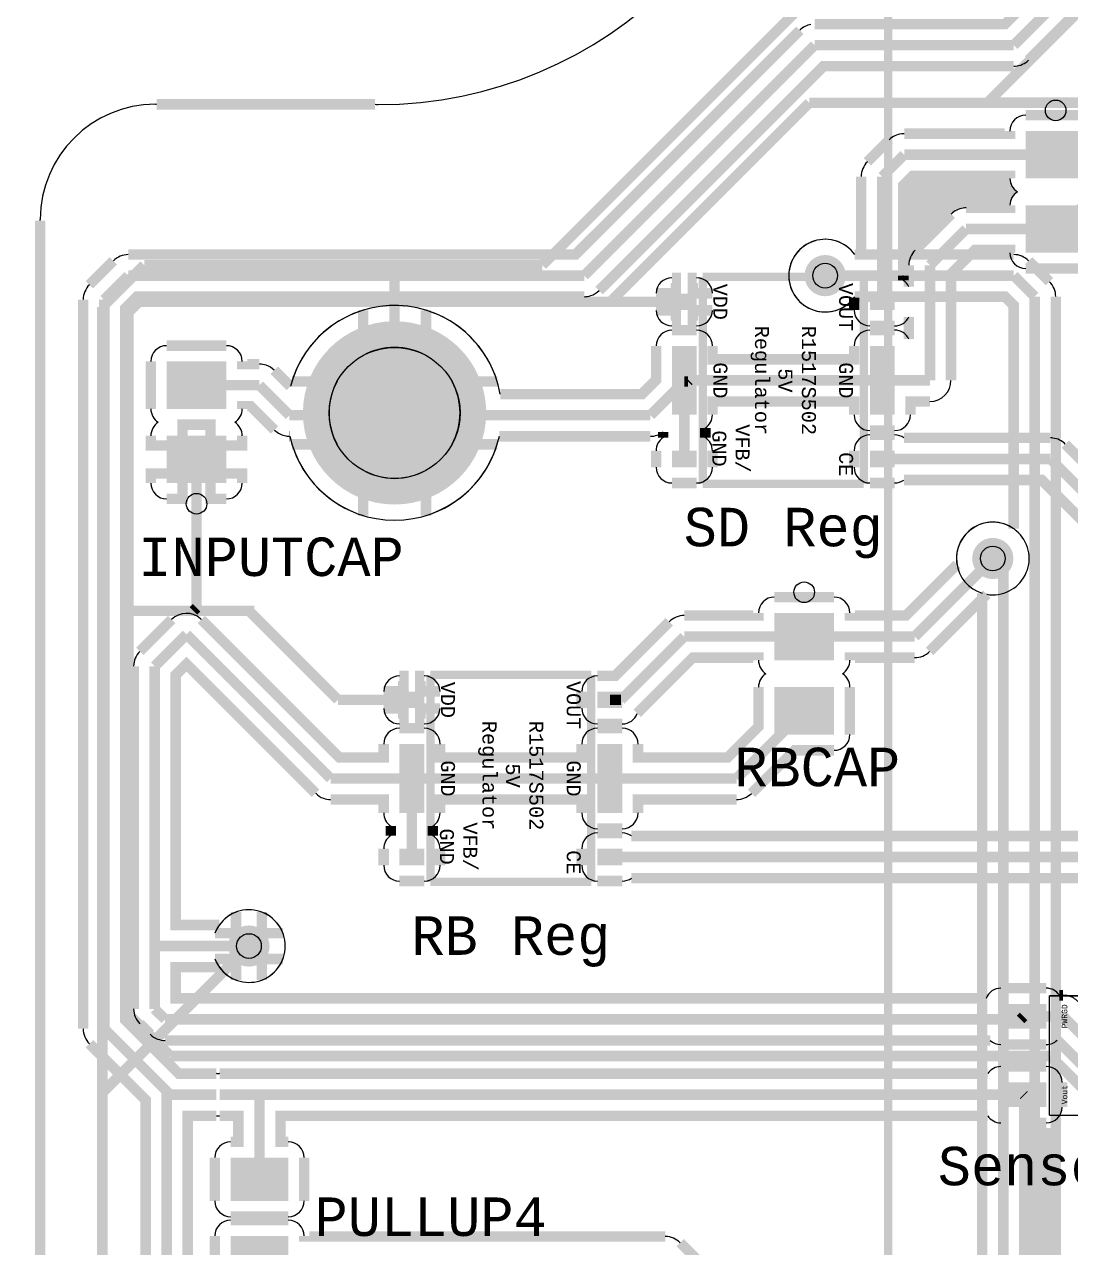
# Model space of a CAD drawing. Extents: x -3564 to 3564, y -2067 to 2176.
# Drawn here: x -3564 to -2566, y 292 to 1460 of the extents above; entities that cross this region are included whole.
import ezdxf
from ezdxf.enums import TextEntityAlignment as Align

# ---------------------------------------------------------------- set-up
doc = ezdxf.new("R2010")
doc.units = 0
for name, color, linetype in [('BOARD_OUTLINE', 2, 'CONTINUOUS'), ('COPPER_BOTTOM', 1, 'CONTINUOUS'), ('COPPER_TOP', 3, 'CONTINUOUS'), ('DRILL', 255, 'CONTINUOUS'), ('SILKSCREEN_BOTTOM', 6, 'CONTINUOUS'), ('SILKSCREEN_TOP', 4, 'CONTINUOUS')]:
    doc.layers.add(name, color=color, linetype=linetype)
doc.styles.add('MONOTxtStyle', font='monotxt')

msp = doc.modelspace()

# ---------------------------------------------------------------- hatches: boundary and pattern name
at = {"layer": 'COPPER_BOTTOM'}
h = msp.add_hatch(color=256, dxfattribs=at)
edge = h.paths.add_edge_path()
edge.add_arc((-2799.999961, 1220), 19.685039, 0, 360)
edge = h.paths.add_edge_path()
edge.add_arc((-2799.999961, 1220), 11.811024, 0, 360)
h = msp.add_hatch(color=256, dxfattribs=at)
edge = h.paths.add_edge_path()
edge.add_arc((-3211, 1089), 87.5, 0, 360)
edge = h.paths.add_edge_path()
edge.add_arc((-3211, 1089), 62.5, 0, 360)
h = msp.add_hatch(color=256, dxfattribs=at)
edge = h.paths.add_edge_path()
edge.add_arc((-2640, 950), 19.685039, 0, 360)
edge = h.paths.add_edge_path()
edge.add_arc((-2640, 950), 11.811024, 0, 360)
h = msp.add_hatch(color=256, dxfattribs=at)
edge = h.paths.add_edge_path()
edge.add_arc((-3350, 580), 19.685039, 0, 360)
edge = h.paths.add_edge_path()
edge.add_arc((-3350, 580), 11.811024, 0, 360)
at = {"layer": 'COPPER_TOP'}
h = msp.add_hatch(color=3, dxfattribs=at)
edge = h.paths.add_edge_path()
edge.add_line((-2665.41643, 1284.663661), (-2623.615866, 1284.663661))
edge.add_line((-2623.615866, 1284.663661), (-2623.615866, 1287.204724))
edge.add_arc((-2608.543307, 1287.204724), 15.072559, 121.906476, 180, ccw=False)
edge.add_arc((-2608.543307, 1312.795276), 15.072559, 180, 238.093524, ccw=False)
edge.add_line((-2623.615866, 1312.795276), (-2623.615866, 1315.336339))
edge.add_line((-2623.615866, 1315.336339), (-2716.242511, 1315.336339))
edge.add_line((-2716.242511, 1315.336339), (-2725.415079, 1306.163771))
edge.add_line((-2725.415079, 1306.163771), (-2725.415079, 1220.056257))
edge.add_arc((-2745.511732, 1220), 20.096732, 359.839612, 0.160388, ccw=False)
edge.add_line((-2725.415079, 1219.943743), (-2725.415079, 1215.464848))
edge.add_arc((-2733.700787, 1202.874016), 15.072559, 25.501897, 56.652096, ccw=False)
edge.add_line((-2720.096732, 1209.36337), (-2720.096732, 1230))
edge.add_arc((-2700, 1230), 20.096732, 134.904632, 180, ccw=False)
edge.add_line((-2714.186863, 1244.234169), (-2679.66724, 1278.753792))
edge.add_arc((-2665.433071, 1264.566929), 20.096732, 98.431736, 135.095368, ccw=False)
edge.add_arc((-2665.433025, 1264.566936), 20.096732, 89.952688, 98.431869, ccw=False)
h = msp.add_hatch(color=256, dxfattribs=at)
edge = h.paths.add_edge_path()
edge.add_arc((-2799.999961, 1220), 19.685039, 0, 360)
edge = h.paths.add_edge_path()
edge.add_arc((-2799.999961, 1220), 11.811024, 0, 360)
h = msp.add_hatch(color=256, dxfattribs=at)
edge = h.paths.add_edge_path()
edge.add_arc((-3211, 1089), 87.5, 0, 360)
edge = h.paths.add_edge_path()
edge.add_arc((-3211, 1089), 62.5, 0, 360)
h = msp.add_hatch(color=256, dxfattribs=at)
edge = h.paths.add_edge_path()
edge.add_arc((-2640, 950), 19.685039, 0, 360)
edge = h.paths.add_edge_path()
edge.add_arc((-2640, 950), 11.811024, 0, 360)
h = msp.add_hatch(color=256, dxfattribs=at)
edge = h.paths.add_edge_path()
edge.add_arc((-3350, 580), 19.685039, 0, 360)
edge = h.paths.add_edge_path()
edge.add_arc((-3350, 580), 11.811024, 0, 360)
at = {"layer": 'DRILL'}
h = msp.add_hatch(color=255, dxfattribs=at)
edge = h.paths.add_edge_path()
edge.add_arc((-2799.999961, 1220), 11.811024, 0, 360)
h = msp.add_hatch(color=255, dxfattribs=at)
edge = h.paths.add_edge_path()
edge.add_arc((-3211, 1089), 62.5, 0, 360)
h = msp.add_hatch(color=255, dxfattribs=at)
edge = h.paths.add_edge_path()
edge.add_arc((-2640, 950), 11.811024, 0, 360)
h = msp.add_hatch(color=255, dxfattribs=at)
edge = h.paths.add_edge_path()
edge.add_arc((-3350, 580), 11.811024, 0, 360)

# ---------------------------------------------------------------- linework, layer by layer
at = {"layer": 'BOARD_OUTLINE', "color": 2, "const_width": 0.000039}
for points in [[(-3036.24063, 1449.677362), (-3008.227559, 1467.523622)], [(-3065.70248, 1434.340472), (-3036.24063, 1449.677362)], [(-3096.388898, 1421.629764), (-3065.70248, 1434.340472)], [(-3128.066378, 1411.64189), (-3096.388898, 1421.629764)], [(-3193.424449, 1400.11748), (-3160.493819, 1404.452874)], [(-3160.493819, 1404.452874), (-3128.066378, 1411.64189)], [(-3482.018543, 1391.130276), (-3492.093307, 1386.957165)], [(-3471.618425, 1394.409409), (-3482.018543, 1391.130276)], [(-3460.972047, 1396.769646), (-3471.618425, 1394.409409)], [(-3450.160512, 1398.193031), (-3460.972047, 1396.769646)], [(-3439.266063, 1398.668701), (-3450.160512, 1398.193031)], [(-3226.607677, 1398.66874), (-3439.266024, 1398.66874)], [(-3226.607598, 1398.668701), (-3193.424449, 1400.11748)], [(-3501.766063, 1381.92185), (-3510.96311, 1376.062677)], [(-3492.093307, 1386.957165), (-3501.766063, 1381.92185)], [(-3519.614488, 1369.424252), (-3527.654409, 1362.057047)], [(-3510.96311, 1376.062677), (-3519.614488, 1369.424252)], [(-3527.654409, 1362.057047), (-3535.021614, 1354.017126)], [(-3541.660039, 1345.365748), (-3547.519213, 1336.168701)], [(-3535.021614, 1354.017126), (-3541.660039, 1345.365748)], [(-3547.519213, 1336.168701), (-3552.554528, 1326.495945)], [(-3552.554528, 1326.495945), (-3556.727638, 1316.421181)], [(-3556.727638, 1316.421181), (-3560.006772, 1306.021063)], [(-3560.006772, 1306.021063), (-3562.367008, 1295.374685)], [(-3563.790394, 1284.56315), (-3564.266063, 1273.668701)], [(-3562.367008, 1295.374685), (-3563.790394, 1284.56315)], [(-3564.266063, 1273.668701), (-3564.266063, 1273.668701)], [(-3564.266063, 1273.668701), (-3564.266063, 0)]]:
    msp.add_lwpolyline(points, dxfattribs=at)
at = {"layer": 'COPPER_BOTTOM', "color": 1, "const_width": 10}
for points in [[(-2720, 1580), (-3070, 1230)], [(-3229.577873, 1383.596181), (-3438.08175, 1383.596181)], [(-3549.193504, 1272.484889), (-3549.193504, 15.072559), (-2845.873622, 15.072559)], [(-2771.730307, 1240.096732), (-2620.029011, 1240.096732)], [(-2605.789407, 1234.210557), (-2585.789392, 1214.210542)], [(-3450, 1230), (-3490, 1190)], [(-3070, 1230), (-3450, 1230)], [(-3211, 1089), (-3211, 1229)], [(-2799.999961, 1220), (-2619.999961, 1220)], [(-2619.999961, 1220), (-2599.999961, 1200)], [(-2620.096693, 978.406167), (-2620.096693, 1191.6757), (-2628.32426, 1199.903268), (-2771.730307, 1199.903268)], [(-2599.999961, 1200), (-2599.999961, -1139.999961)], [(-2579.903228, 1199.963834), (-2579.903228, -1131.675582), (-2574.564729, -1137.014082), (-2571.675582, -1139.903228), (-2128.507628, -1139.903228)], [(-3490, 440), (-3490, 1190)], [(-3241, 1187.011479), (-3241, 1143.82928)], [(-3181, 1143.82928), (-3181, 1187.011479)], [(-3265.82928, 1119), (-3309.011479, 1119)], [(-3112.988521, 1119), (-3156.17072, 1119)], [(-3309.011479, 1059), (-3265.82928, 1059)], [(-3156.17072, 1059), (-3112.988521, 1059)], [(-3241, 1034.17072), (-3241, 990.988521)], [(-3181, 990.988521), (-3181, 1034.17072)], [(-2640, 950), (-2630, 940)], [(-2630, 940), (-2630, -820)], [(-3409.970871, -889.903268), (-2728.3243, -889.903268), (-2650.096732, -811.6757), (-2650.096732, 916.817053)], [(-3362.299606, 612.431029), (-3362.299606, 592.299606), (-3382.431029, 592.299606)], [(-3317.568971, 592.299606), (-3337.700394, 592.299606), (-3337.700394, 612.431029)], [(-3350, 580), (-3490, 440)], [(-3382.431029, 567.700394), (-3362.299606, 567.700394), (-3362.299606, 547.568971)], [(-3337.700394, 547.568971), (-3337.700394, 567.700394), (-3317.568971, 567.700394)], [(-3490, 112.928898), (-3490, 440)]]:
    msp.add_lwpolyline(points, dxfattribs=at)
at = {"layer": 'COPPER_BOTTOM', "color": 1}
msp.add_circle((-3350, 580), 11.811024, dxfattribs=at)
for centre, radius, start, end in [((-3226.607598, 1779.402638), 396.096339, 270, 0), ((-3439.266063, 1273.668701), 109.881024, 90, 180), ((-3439.266063, 1398.668701), 15.118976, 270, 274.492746), ((-3226.607598, 1398.668701), 15.362402, 258.851822, 270), ((-3564.266063, 1273.668701), 15.118976, 355.509159, 0), ((-2799.999961, 1220), 34.685039, 35.4088, 324.5912), ((-2619.999942, 1220.000021), 20.096732, 45, 90.082874), ((-2599.999928, 1200.000007), 20.096732, 359.896872, 45), ((-3211, 1089), 102.5, 107.018647, 162.981353), ((-3211, 1089), 102.5, 17.018647, 72.981353), ((-3211, 1089), 62.5, 61.314598, 118.685402), ((-3211, 1089), 62.5, 151.314598, 208.685402), ((-3211, 1089), 62.5, 331.314598, 28.685402), ((-3211, 1089), 102.5, 197.018647, 252.981353), ((-3211, 1089), 102.5, 287.018647, 342.981353), ((-3211, 1089), 62.5, 241.314598, 298.685402), ((-2640, 950), 34.685039, 54.982281, 253.07632), ((-3350, 580), 34.685039, 110.769446, 159.230554), ((-3350, 580), 34.685039, 20.769446, 69.230554), ((-3350, 580), 34.685039, 200.769446, 249.230554), ((-3350, 580), 34.685039, 290.769446, 339.230554)]:
    msp.add_arc(centre, radius, start, end, dxfattribs=at)
at = {"layer": 'COPPER_TOP', "color": 3, "const_width": 10}
for points in [[(-2809.981426, 1460.096732), (-2628.3243, 1460.096732), (-2390.778524, 1697.642508), (-2390.7785, 1697.642531), (-2339.234169, 1749.186863)], [(-2325, 1735), (-2620, 1440)], [(-1551.233107, 1714.903268), (-2316.675622, 1714.903268), (-2605.789422, 1425.789467)], [(-2645.188976, 1385), (-2349.153543, 1681.035433)], [(-3465.169685, 1240.096732), (-3038.3243, 1240.096732), (-2824.234169, 1454.186863)], [(-2810, 1440), (-3030, 1220)], [(-2620, 1440), (-2810, 1440)], [(-2620, 1419.903268), (-2801.675622, 1419.903268), (-3015.789406, 1205.789484)], [(-2815, 1385), (-3005, 1195)], [(-2815, 1385), (-2645.188976, 1385)], [(-2534.905512, 1385.094488), (-2645.094488, 1385.094488)], [(-3229.577873, 1383.596181), (-3438.08175, 1383.596181)], [(-2608.543307, 1373.143425), (-2551.456693, 1373.143425)], [(-2460, 1380), (-2575.433071, 1264.566929)], [(-2759.688857, 1328.732136), (-2738.801059, 1349.619934)], [(-2724.552172, 1355.529803), (-2623.615866, 1355.529803), (-2623.615866, 1358.070866)], [(-2724.56689, 1335.433071), (-2745.511772, 1314.488189)], [(-2580, 1335.433071), (-2724.56689, 1335.433071)], [(-2771.730307, 1240.096732), (-2765.608543, 1240.096732), (-2765.608543, 1314.488189)], [(-2745.511811, 1195), (-2745.511811, 1314.488189)], [(-2623.615866, 1312.795276), (-2623.615866, 1315.336339), (-2716.242511, 1315.336339), (-2725.415079, 1306.163771), (-2725.415079, 1220.056257)], [(-2665.41643, 1284.663661), (-2623.615866, 1284.663661), (-2623.615866, 1287.204724)], [(-3549.193504, 1272.484889), (-3549.193504, 15.072559), (-2845.873622, 15.072559)], [(-2714.186863, 1244.234169), (-2679.66724, 1278.753792)], [(-2665.433071, 1264.566929), (-2700, 1230)], [(-2665.433071, 1264.566929), (-2575.433071, 1264.566929)], [(-2623.615866, 1241.929134), (-2623.615866, 1244.470197), (-2657.108692, 1244.470197), (-2679.903268, 1221.675622), (-2679.903268, 1120)], [(-3502.285288, 1211.305429), (-3479.403854, 1234.186863)], [(-2720.096732, 1209.36337), (-2720.096732, 1230)], [(-2700, 1230), (-2700, 1120)], [(-2551.456693, 1226.856575), (-2608.543307, 1226.856575)], [(-3488.098425, 1197.07126), (-3465.169685, 1220)], [(-3465.169685, 1220), (-3030, 1220)], [(-2946.299213, 1217.946575), (-2942.625197, 1217.946575), (-2942.625197, 1203.137008), (-2961.369477, 1203.137008)], [(-2907.606901, 1203.137008), (-2926.351181, 1203.137008), (-2926.351181, 1217.946575), (-2922.677165, 1217.946575)], [(-2745.511732, 1220), (-2799.999961, 1220)], [(-2725.415079, 1219.943743), (-2725.415079, 1215.464848)], [(-3030, 1199.903268), (-3456.845307, 1199.903268), (-3468.001693, 1188.746881), (-3468.001693, 509.351544), (-3416.845307, 458.195157), (-3381.027323, 458.195157)], [(-2772.395394, 1187.125984), (-2772.395394, 1198.999051)], [(-3508.195157, 501.027165), (-3508.195157, 1197.07126)], [(-3488.098425, 501.027165), (-3488.098425, 1197.07126)], [(-3455, 1195), (-3465, 1185)], [(-3455, 1195), (-2934.488189, 1195)], [(-2961.369477, 1186.862992), (-2942.625197, 1186.862992), (-2942.625197, 1172.053425), (-2946.299213, 1172.053425)], [(-2922.677165, 1172.053425), (-2926.351181, 1172.053425), (-2926.351181, 1186.862992), (-2907.606901, 1186.862992)], [(-3465, 1185), (-3465, 515)], [(-2720.096732, 1159.36337), (-2720.096732, 1180.63663)], [(-2946.299213, 1167.946575), (-2922.677165, 1167.946575)], [(-2733.700787, 1172.053425), (-2757.322835, 1172.053425)], [(-2757.322835, 1167.946575), (-2733.700787, 1167.946575)], [(-3428.543307, 1153.143425), (-3371.456693, 1153.143425)], [(-3110.0646, 1106.840827), (-2975.068394, 1106.840827), (-2961.371772, 1120.537449), (-2961.371772, 1152.874016)], [(-2907.604606, 1152.874016), (-2907.604606, 1140.096732), (-2772.395394, 1140.096732), (-2772.395394, 1152.874016)], [(-3443.615866, 1092.795276), (-3443.615866, 1138.070866)], [(-3356.384134, 1138.070866), (-3356.384134, 1135.529803), (-3340, 1135.529803)], [(-3325.789405, 1129.643587), (-3310.352315, 1114.206497)], [(-2966.744094, 1086.744094), (-2934.488189, 1119)], [(-2934.488189, 1120), (-2934.488189, 1045)], [(-2934.488189, 1120), (-2700, 1120)], [(-2934.488189, 1119), (-2931, 1119)], [(-2931, 1119), (-2930, 1120)], [(-3340, 1115.433071), (-3400, 1115.433071)], [(-3311.311024, 1086.744094), (-3340, 1115.433071)], [(-3325.545193, 1072.557232), (-3348.3243, 1095.336339), (-3356.384134, 1095.336339), (-3356.384134, 1092.795276)], [(-2772.395394, 1087.125984), (-2772.395394, 1099.903268), (-2907.604606, 1099.903268), (-2907.604606, 1087.125984)], [(-2700, 1099.903268), (-2718.628228, 1099.903268), (-2718.628228, 1087.125984)], [(-3311.311024, 1086.744094), (-2966.744094, 1086.744094)], [(-3356.384134, 1067.204724), (-3356.384134, 1057.93937), (-3386.627559, 1057.93937), (-3386.627559, 1077.722717), (-3413.372441, 1077.722717), (-3413.372441, 1057.93937), (-3443.615866, 1057.93937), (-3443.615866, 1067.204724)], [(-2954.584921, 1065.464848), (-2954.584921, 1070.743026)], [(-2914.391457, 1074.535152), (-2914.391457, 1065.464848)], [(-2733.700787, 1072.053425), (-2757.322835, 1072.053425)], [(-3311.033042, 1066.647362), (-3311.293008, 1066.647362)], [(-2966.765594, 1066.647362), (-3110.966958, 1066.647362)], [(-2757.322835, 1067.946575), (-2733.700787, 1067.946575)], [(-2724.88108, 1065.096732), (-2585, 1065.096732)], [(-2570.78942, 1059.21053), (-2160.679497, 649.100607)], [(-2961.371772, 1037.125984), (-2961.371772, 1052.874016)], [(-2907.604606, 1052.874016), (-2907.604606, 1037.125984)], [(-2772.395394, 1037.125984), (-2772.395394, 1052.874016)], [(-3400, 1044.566929), (-3400, 902.928898)], [(-2585, 1045), (-2745.511811, 1045)], [(-2120, 580), (-2585, 1045)], [(-3443.615866, 1021.929134), (-3443.615866, 1031.194488), (-3413.372441, 1031.194488), (-3413.372441, 1006.856575), (-3428.543307, 1006.856575)], [(-3371.456693, 1006.856575), (-3386.627559, 1006.856575), (-3386.627559, 1031.194488), (-3356.384134, 1031.194488), (-3356.384134, 1021.929134)], [(-2143.112127, 574.691095), (-2321.18165, 752.760618), (-2593.3243, 1024.903268), (-2724.88108, 1024.903268)], [(-2922.677165, 1022.053425), (-2946.299213, 1022.053425)], [(-2733.700787, 1022.053425), (-2757.322835, 1022.053425)], [(-2776.384134, 898.070866), (-2776.384134, 895.529803), (-2722.891229, 895.529803), (-2674.200194, 944.220838)], [(-2714.566929, 875.433071), (-2640, 950)], [(-2848.543307, 913.143425), (-2791.456693, 913.143425)], [(-2645.779094, 915.799795), (-2700.356375, 861.222514)], [(-3345, 900), (-3465, 900)], [(-3402.928898, 900), (-3400, 902.928898)], [(-3350, 900), (-3265, 815)], [(-2934.566929, 895.529803), (-2863.615866, 895.529803), (-2863.615866, 898.070866)], [(-3454.177046, 861.315049), (-3423.781777, 891.710318)], [(-3395.360679, 891.710294), (-3263.747118, 760.096732), (-3221.371772, 760.096732), (-3221.371772, 772.874016)], [(-3017.322835, 837.946575), (-3000.474457, 837.946575), (-2948.801098, 889.619934)], [(-3440, 847.071102), (-3409.571299, 877.499803)], [(-3272.071496, 740), (-3409.571299, 877.499803)], [(-2995, 815), (-2934.566929, 875.433071)], [(-2934.566929, 875.433071), (-2714.566929, 875.433071)], [(-3286.305665, 725.813137), (-3313.253146, 752.760618), (-3313.25317, 752.760642), (-3409.57124, 849.078712), (-3419.903268, 838.746685), (-3419.903268, 600.096732), (-3378.269653, 600.096732)], [(-2863.615866, 852.795276), (-2863.615866, 855.336339), (-2926.242551, 855.336339), (-2979.49746, 802.081429)], [(-2714.596004, 855.336339), (-2776.384134, 855.336339), (-2776.384134, 852.795276)], [(-3460.096732, 520), (-3460.096732, 847.071102)], [(-3440, 520), (-3440, 847.071102)], [(-3206.299213, 837.946575), (-3202.625197, 837.946575), (-3202.625197, 823.137008), (-3221.369477, 823.137008)], [(-3167.606901, 823.137008), (-3186.351181, 823.137008), (-3186.351181, 837.946575), (-3182.677165, 837.946575)], [(-2978.628228, 772.874016), (-2978.628228, 760.096732), (-2892.891229, 760.096732), (-2863.615866, 789.372095), (-2863.615866, 827.204724)], [(-2776.384134, 827.204724), (-2776.384134, 781.929134)], [(-3265, 815), (-3194.488189, 815)], [(-3032.395394, 807.125984), (-3032.395394, 822.874016)], [(-3005.511811, 815), (-2995, 815)], [(-3221.369477, 806.862992), (-3202.625197, 806.862992), (-3202.625197, 792.053425), (-3206.299213, 792.053425)], [(-3182.677165, 792.053425), (-3186.351181, 792.053425), (-3186.351181, 806.862992), (-3167.606901, 806.862992)], [(-2884.566929, 740), (-2820, 804.566929)], [(-2993.700787, 792.053425), (-3017.322835, 792.053425)], [(-3206.299213, 787.946575), (-3182.677165, 787.946575)], [(-3017.322835, 787.946575), (-2993.700787, 787.946575)], [(-3167.604606, 772.874016), (-3167.604606, 760.096732), (-3032.395394, 760.096732), (-3032.395394, 772.874016)], [(-2791.456693, 766.856575), (-2829.289244, 766.856575), (-2843.385177, 752.760642), (-2843.3852, 752.760618), (-2870.356379, 725.78944)], [(-3272.071496, 740), (-2884.566929, 740)], [(-3194.488189, 740), (-3194.488189, 665)], [(-3221.371772, 707.125984), (-3221.371772, 719.903268), (-3272.041341, 719.903268)], [(-3032.395394, 707.125984), (-3032.395394, 719.903268), (-3167.604606, 719.903268), (-3167.604606, 707.125984)], [(-2884.598273, 719.903268), (-2978.628228, 719.903268), (-2978.628228, 707.125984)], [(-3214.584921, 685.464848), (-3214.584921, 694.535152)], [(-3174.391457, 694.535152), (-3174.391457, 685.464848)], [(-2993.700787, 692.053425), (-3017.322835, 692.053425)], [(-3017.322835, 687.946575), (-2993.700787, 687.946575)], [(-2984.88108, 685.096732), (-2305.01619, 685.096732)], [(-3221.371772, 657.125984), (-3221.371772, 672.874016)], [(-3167.604606, 672.874016), (-3167.604606, 657.125984)], [(-3032.395394, 657.125984), (-3032.395394, 672.874016)], [(-3005.511811, 665), (-2305, 665)], [(-3182.677165, 642.053425), (-3206.299213, 642.053425)], [(-2993.700787, 642.053425), (-3017.322835, 642.053425)], [(-2143.112127, 474.691095), (-2313.3243, 644.903268), (-2984.88108, 644.903268)], [(-3350, 580), (-3440, 580)], [(-3378.269653, 559.903268), (-3419.903268, 559.903268), (-3419.903268, 530.096732), (-2646.349762, 530.096732)], [(-2632.271654, 539.785157), (-2588.964567, 539.785157)], [(-2576.373734, 532.998307), (-2572.901575, 532.998307)], [(-3465, 515), (-3425, 475)], [(-3430, 510), (-3440, 520)], [(-3430, 510), (-2613.519685, 510)], [(-2613.519685, 510), (-2610.61811, 512.901575)], [(-2572.901575, 512.901575), (-2610.61811, 512.901575)], [(-2535.5, 475.5), (-2572.901575, 512.901575)], [(-3425.169685, 438.098425), (-3488.098425, 501.027165)], [(-3444.234169, 495.813137), (-3454.186863, 505.765831)], [(-3448.632362, 68.53563), (-3448.632362, 433.14007), (-3502.285288, 486.792996)], [(-2642.372481, 489.903268), (-3429.9686, 489.903268)], [(-2588.964567, 486.017992), (-2632.271654, 486.017992)], [(-2549.734169, 461.313137), (-2578.583676, 490.162644)], [(-3425, 475), (-2585, 475)], [(-2585, 475), (-2547.5, 437.5)], [(-2632.271654, 464.982008), (-2588.964567, 464.982008)], [(-3378.098425, 458.195157), (-2644.862486, 458.195157)], [(-3428.53563, 441.46437), (-3428.53563, 68.53563)], [(-2573.892008, 449.909449), (-2573.892008, 426.287402)], [(-3425.169685, 438.098425), (-3381.027323, 438.098425)], [(-3378.098425, 438.098425), (-2610.61811, 438.098425)], [(-3340, 438.098425), (-3340, 357.401575)], [(-2610.618071, 438.098425), (-2610, 437.480315)], [(-2610, 437.480315), (-2610, 210)], [(-3381.027323, 418.001693), (-3408.438898, 418.001693), (-3408.438898, 85.096732), (-2783.517764, 85.096732), (-2960.922725, 262.501693), (-3297.368386, 262.501693), (-3297.368386, 261.929134)], [(-3367.559055, 393.143425), (-3360.096732, 393.143425), (-3360.096732, 418.001693), (-3378.098425, 418.001693)], [(-2644.862486, 418.001693), (-3319.903268, 418.001693), (-3319.903268, 393.143425), (-3312.440945, 393.143425)], [(-2630.096732, 210), (-2630.096732, 411.214843), (-2632.271654, 411.214843)], [(-2588.964567, 411.214843), (-2589.903268, 411.214843), (-2589.903268, 218.324403), (-2551.675567, 180.096732), (-2476.662977, 180.096732)], [(-3382.631614, 336.732283), (-3382.631614, 378.070866)], [(-3297.368386, 378.070866), (-3297.368386, 336.732283)], [(-3312.440945, 321.659724), (-3367.559055, 321.659724)], [(-3367.559055, 318.340276), (-3312.440945, 318.340276)], [(-3382.631614, 261.929134), (-3382.631614, 303.267717)], [(-3297.368386, 303.267717), (-3297.368386, 302.695157), (-2952.628141, 302.695157)], [(-2938.387872, 296.808983), (-2634.503138, -7.075751), (-2601.675622, -39.903268), (-2380.030553, -39.903268)]]:
    msp.add_lwpolyline(points, dxfattribs=at)
at = {"layer": 'COPPER_TOP', "color": 3}
for centre, radius, start, end in [((-3226.607598, 1779.402638), 396.096339, 270, 0), ((-2810, 1440), 20.096732, 100.105833, 135.095368), ((-2619.999958, 1440.000003), 20.096732, 274.17732, 315), ((-2620, 1440), 20.096732, 270, 274.177442), ((-3439.266063, 1273.668701), 109.881024, 90, 180), ((-3439.266063, 1398.668701), 15.118976, 270, 274.492746), ((-3226.607598, 1398.668701), 15.362402, 258.851822, 270), ((-2608.543307, 1358.070866), 15.072559, 90, 180), ((-2724.56689, 1335.433071), 20.096732, 96.829141, 135.095368), ((-2724.566845, 1335.433076), 20.096732, 89.958168, 96.82927), ((-2745.511811, 1314.488189), 20.096732, 134.86513, 180), ((-2608.543307, 1312.795276), 15.072559, 180, 238.093524), ((-2608.543307, 1287.204724), 15.072559, 121.906476, 180), ((-2665.433071, 1264.566929), 20.096732, 98.431736, 135.095368), ((-2665.433025, 1264.566936), 20.096732, 89.952688, 98.431869), ((-3564.266063, 1273.668701), 15.118976, 355.509159, 0), ((-2799.999961, 1220), 34.685039, 35.4088, 322.736919), ((-3465.169685, 1220), 20.096732, 90, 135.095368), ((-2700, 1230), 20.096732, 134.904632, 180), ((-2608.543307, 1241.929134), 15.072559, 180, 270), ((-2946.299213, 1202.874016), 15.072559, 90, 179.000229), ((-2922.677165, 1202.874016), 15.072559, 0.999771, 90), ((-2745.511732, 1220), 20.096732, 359.839612, 0.160388), ((-2733.700787, 1202.874016), 15.072559, 25.501897, 56.652096), ((-3488.098425, 1197.07126), 20.096732, 134.904632, 180), ((-3029.999941, 1220.000019), 20.096732, 288.208865, 315), ((-3211, 1089), 102.5, 10.023777, 165.763966), ((-3030, 1220), 20.096732, 270, 288.209041), ((-2946.299213, 1187.125984), 15.072559, 180.999771, 270), ((-2922.677165, 1187.125984), 15.072559, 270, 359.000229), ((-2757.322835, 1187.125984), 15.072559, 180, 270), ((-2733.700787, 1187.125984), 15.072559, 270, 334.498103), ((-2946.299213, 1152.874016), 15.072559, 90, 180), ((-2922.677165, 1152.874016), 15.072559, 0, 90), ((-2757.322835, 1152.874016), 15.072559, 90, 180), ((-2733.700787, 1152.874016), 15.072559, 25.501897, 90), ((-3428.543307, 1138.070866), 15.072559, 90, 180), ((-3371.456693, 1138.070866), 15.072559, 0, 90), ((-3340, 1115.433071), 20.096732, 71.49474, 90), ((-3339.999941, 1115.433051), 20.096732, 45, 71.494918), ((-2700, 1120), 20.096732, 270, 0), ((-3428.543307, 1092.795276), 15.072559, 180, 238.093524), ((-3371.456693, 1092.795276), 15.072559, 301.906476, 0), ((-2922.677165, 1087.125984), 15.072559, 303.347904, 0), ((-2757.322835, 1087.125984), 15.072559, 180, 270), ((-2733.700787, 1087.125984), 15.072559, 270, 0), ((-3428.543307, 1067.204724), 15.072559, 121.906476, 180), ((-3371.456693, 1067.204724), 15.072559, 0, 58.093524), ((-3311.311024, 1086.744094), 20.096732, 224.904632, 260.382124), ((-3311.310976, 1086.744086), 20.096732, 260.381987, 270.051228), ((-3211, 1089), 102.5, 192.595965, 347.404035), ((-2966.744067, 1086.744083), 20.096732, 269.938625, 307.23107), ((-2946.299213, 1052.874016), 15.072559, 123.347904, 180), ((-2922.677165, 1052.874016), 15.072559, 0, 56.652096), ((-2757.322835, 1052.874016), 15.072559, 90, 180), ((-2733.700787, 1052.874016), 15.072559, 54.186415, 90), ((-2585, 1045), 20.096732, 83.164989, 90), ((-2584.999955, 1044.999995), 20.096732, 45, 83.165117), ((-2946.299213, 1037.125984), 15.072559, 180, 270), ((-2922.677165, 1037.125984), 15.072559, 270, 0), ((-2757.322835, 1037.125984), 15.072559, 180, 270), ((-3428.543307, 1021.929134), 15.072559, 180, 270), ((-3371.456693, 1021.929134), 15.072559, 270, 0), ((-2733.700787, 1037.125984), 15.072559, 270, 305.813585), ((-2640, 950), 34.685039, 260.408856, 189.591257), ((-2848.543307, 898.070866), 15.072559, 90, 180), ((-2791.456693, 898.070866), 15.072559, 0, 90), ((-3409.571242, 877.499782), 20.096732, 48.378817, 135), ((-3409.571215, 877.499758), 20.096732, 45, 48.378918), ((-2934.566929, 875.433071), 20.096732, 90, 135.095368), ((-3440, 847.071102), 20.096732, 134.86513, 180), ((-2848.543307, 852.795276), 15.072559, 180, 238.093524), ((-2791.456693, 852.795276), 15.072559, 301.906476, 0), ((-2714.566911, 875.43305), 20.096732, 269.917056, 315), ((-3206.299213, 822.874016), 15.072559, 90, 179.000229), ((-3182.677165, 822.874016), 15.072559, 0.999771, 90), ((-3017.322835, 822.874016), 15.072559, 90, 180), ((-2848.543307, 827.204724), 15.072559, 121.906476, 180), ((-2791.456693, 827.204724), 15.072559, 0, 58.093524), ((-3206.299213, 807.125984), 15.072559, 180.999771, 270), ((-3182.677165, 807.125984), 15.072559, 270, 359.000229), ((-3017.322835, 807.125984), 15.072559, 180, 270), ((-2993.700787, 807.125984), 15.072559, 270, 340.446632), ((-3206.299213, 772.874016), 15.072559, 90, 180), ((-3182.677165, 772.874016), 15.072559, 0, 90), ((-3017.322835, 772.874016), 15.072559, 90, 180), ((-2993.700787, 772.874016), 15.072559, 0, 90), ((-2791.456693, 781.929134), 15.072559, 270, 0), ((-3272.071496, 740), 20.096732, 224.904632, 249.999254), ((-2884.566914, 739.999976), 20.096732, 269.910596, 315), ((-3272.071434, 739.999977), 20.096732, 249.999066, 270.085796), ((-3206.299213, 707.125984), 15.072559, 180, 236.652096), ((-3182.677165, 707.125984), 15.072559, 303.347904, 0), ((-3017.322835, 707.125984), 15.072559, 180, 270), ((-2993.700787, 707.125984), 15.072559, 270, 0), ((-3206.299213, 672.874016), 15.072559, 123.347904, 180), ((-3182.677165, 672.874016), 15.072559, 0, 56.652096), ((-3017.322835, 672.874016), 15.072559, 90, 180), ((-2993.700787, 672.874016), 15.072559, 54.186415, 90), ((-3206.299213, 657.125984), 15.072559, 180, 270), ((-3182.677165, 657.125984), 15.072559, 270, 0), ((-3017.322835, 657.125984), 15.072559, 180, 270), ((-2993.700787, 657.125984), 15.072559, 270, 305.813585), ((-3350, 580), 34.685039, 215.4088, 144.5912), ((-2632.271654, 524.712598), 15.072559, 90, 159.070784), ((-2588.964567, 524.712598), 15.072559, 33.347904, 90), ((-2572.901575, 512.901575), 20.096732, 76.603299, 90), ((-2572.901523, 512.901562), 20.096732, 45, 76.60345), ((-3440, 520), 20.096732, 180, 225.095368), ((-3488.098425, 501.027165), 20.096732, 180, 225.095368), ((-3430, 510), 20.096732, 224.904632, 249.047134), ((-3429.999936, 509.999976), 20.096732, 249.046939, 270.08934), ((-2632.271654, 501.090551), 15.072559, 227.9216, 270), ((-2588.964567, 501.090551), 15.072559, 270, 313.529488), ((-3381.027323, 438.098425), 20.096732, 85.821153, 90), ((-3378.098425, 438.098425), 20.096732, 90, 94.178847), ((-2632.271654, 449.909449), 15.072559, 90, 146.652096), ((-2588.964567, 449.909449), 15.072559, 0, 90), ((-2588.964567, 426.287402), 15.072559, 270, 0), ((-3381.027323, 438.098425), 20.096732, 270, 274.178847), ((-3378.098425, 438.098425), 20.096732, 265.821153, 270), ((-2632.271654, 426.287402), 15.072559, 213.347904, 270), ((-3367.559055, 378.070866), 15.072559, 90, 180), ((-3312.440945, 378.070866), 15.072559, 0, 90), ((-3367.559055, 336.732283), 15.072559, 180, 270), ((-3312.440945, 336.732283), 15.072559, 270, 0), ((-3367.559055, 303.267717), 15.072559, 90, 180), ((-3312.440945, 303.267717), 15.072559, 0, 90), ((-2952.598408, 282.598447), 20.096732, 45, 90.084771)]:
    msp.add_arc(centre, radius, start, end, dxfattribs=at)
at = {"layer": 'COPPER_TOP'}
for points in [[(-2608.543307, 1312.795276), (-2608.543307, 1358.070866), (-2551.456693, 1312.795276), (-2551.456693, 1358.070866)], [(-2608.543307, 1241.929134), (-2608.543307, 1287.204724), (-2551.456693, 1241.929134), (-2551.456693, 1287.204724)], [(-2946.299213, 1187.125984), (-2946.299213, 1202.874016), (-2922.677165, 1187.125984), (-2922.677165, 1202.874016)], [(-2757.322835, 1187.125984), (-2757.322835, 1202.874016), (-2733.700787, 1187.125984), (-2733.700787, 1202.874016)], [(-2946.299213, 1087.125984), (-2946.299213, 1152.874016), (-2922.677165, 1087.125984), (-2922.677165, 1152.874016)], [(-2757.322835, 1087.125984), (-2757.322835, 1152.874016), (-2733.700787, 1087.125984), (-2733.700787, 1152.874016)], [(-3428.543307, 1092.795276), (-3428.543307, 1138.070866), (-3371.456693, 1092.795276), (-3371.456693, 1138.070866)], [(-3428.543307, 1021.929134), (-3428.543307, 1067.204724), (-3371.456693, 1021.929134), (-3371.456693, 1067.204724)], [(-2946.299213, 1037.125984), (-2946.299213, 1052.874016), (-2922.677165, 1037.125984), (-2922.677165, 1052.874016)], [(-2757.322835, 1037.125984), (-2757.322835, 1052.874016), (-2733.700787, 1037.125984), (-2733.700787, 1052.874016)], [(-2848.543307, 852.795276), (-2848.543307, 898.070866), (-2791.456693, 852.795276), (-2791.456693, 898.070866)], [(-3206.299213, 807.125984), (-3206.299213, 822.874016), (-3182.677165, 807.125984), (-3182.677165, 822.874016)], [(-3017.322835, 807.125984), (-3017.322835, 822.874016), (-2993.700787, 807.125984), (-2993.700787, 822.874016)], [(-2848.543307, 781.929134), (-2848.543307, 827.204724), (-2791.456693, 781.929134), (-2791.456693, 827.204724)], [(-3206.299213, 707.125984), (-3206.299213, 772.874016), (-3182.677165, 707.125984), (-3182.677165, 772.874016)], [(-3017.322835, 707.125984), (-3017.322835, 772.874016), (-2993.700787, 707.125984), (-2993.700787, 772.874016)], [(-3206.299213, 657.125984), (-3206.299213, 672.874016), (-3182.677165, 657.125984), (-3182.677165, 672.874016)], [(-3017.322835, 657.125984), (-3017.322835, 672.874016), (-2993.700787, 657.125984), (-2993.700787, 672.874016)], [(-2632.271654, 501.090551), (-2632.271654, 524.712598), (-2588.964567, 501.090551), (-2588.964567, 524.712598)], [(-2632.271654, 426.287402), (-2632.271654, 449.909449), (-2588.964567, 426.287402), (-2588.964567, 449.909449)], [(-3367.559055, 336.732283), (-3367.559055, 378.070866), (-3312.440945, 336.732283), (-3312.440945, 378.070866)], [(-3367.559055, 261.929134), (-3367.559055, 303.267717), (-3312.440945, 261.929134), (-3312.440945, 303.267717)]]:
    msp.add_solid(points, dxfattribs=at)
at = {"layer": 'DRILL', "color": 255}
for centre, radius in [((-2799.999961, 1220), 11.811024), ((-3211, 1089), 62.5), ((-2640, 950), 11.811024), ((-3350, 580), 11.811024)]:
    msp.add_circle(centre, radius, dxfattribs=at)
at = {"layer": 'SILKSCREEN_BOTTOM', "color": 6, "const_width": 8}
msp.add_lwpolyline([(-2740, -1600), (-2740, 1540)], dxfattribs=at)
at = {"layer": 'SILKSCREEN_TOP', "color": 4}
for points, const_width in [([(-2916.771654, 1218.818898), (-2916.771654, 1021.181102)], 8), ([(-2763.228346, 1218.818898), (-2916.771654, 1218.818898)], 8), ([(-2763.228346, 1021.181102), (-2763.228346, 1218.818898)], 8), ([(-2916.771654, 1021.181102), (-2763.228346, 1021.181102)], 8), ([(-3176.771654, 838.818898), (-3176.771654, 641.181102)], 8), ([(-3023.228346, 838.818898), (-3176.771654, 838.818898)], 8), ([(-3023.228346, 641.181102), (-3023.228346, 838.818898)], 8), ([(-3176.771654, 641.181102), (-3023.228346, 641.181102)], 8), ([(-2524.988189, 532.586614), (-2586.011811, 532.586614)], 1.5), ([(-2586.011811, 532.586614), (-2586.011811, 418.413386)], 1.5), ([(-2586.011811, 418.413386), (-2524.988189, 418.413386)], 1.5), ([(-3318.346457, 320), (-3361.653543, 320)], 7.874016), ([(-3318.346457, 320), (-3361.653543, 320)], 7.874016)]:
    msp.add_lwpolyline(points, dxfattribs=dict(at, const_width=const_width))
for centre in [(-2580, 1377.755906), (-3400, 1002.244094), (-2820, 917.755906)]:
    msp.add_circle(centre, 9.84252, dxfattribs=at)

# ---------------------------------------------------------------- texts
at = {"layer": 'SILKSCREEN_TOP', "style": 'MONOTxtStyle', "width": 0.995556}
for s, height, rotation, p in [('VDD', 13.333333, 270, (-2900, 1195)), ('VOUT', 13.333333, 270, (-2780, 1190)), ('GND', 13.333333, 270, (-2900, 1120)), ('GND', 13.333333, 270, (-2780, 1120)), ('CE', 13.333333, 270, (-2780, 1040)), ('VDD', 13.333333, 270, (-3160, 815)), ('VOUT', 13.333333, 270, (-3040, 810)), ('GND', 13.333333, 270, (-3160, 740)), ('GND', 13.333333, 270, (-3040, 740)), ('CE', 13.333333, 270, (-3040, 660)), ('PWRGD', 5.333333, 90, (-2571.5, 512.901575)), ('Vout', 5.333333, 90, (-2571.5, 438.098425))]:
    msp.add_text(s, height=height, rotation=rotation, dxfattribs=at).set_placement(p, align=Align.MIDDLE_CENTER)
for s, p in [('SD Reg', (-2840, 980)), ('RB Reg', (-3100, 590)), ('Sense Reg', (-2550, 370))]:
    msp.add_text(s, height=36.745407, dxfattribs=at).set_placement(p, align=Align.MIDDLE_CENTER)
for s, p in [('INPUTCAP', (-3328.897638, 970)), ('RBCAP', (-2807.559055, 769.370079)), ('PULLUP4', (-3176.535433, 340))]:
    msp.add_text(s, height=36.745407, dxfattribs=at).set_placement(p, align=Align.TOP_CENTER)
at = {"layer": 'SILKSCREEN_TOP', "attachment_point": 5, "rotation": 270, "style": 'MONOTxtStyle'}
for s, insert, char_height, width in [('R1517S502\\P5V Regulator', (-2840, 1120), 13.412021, 80.472126), ('VFB/\\PGND', (-2890, 1055), 13.333333, 80), ('R1517S502\\P5V Regulator', (-3100.118031, 742.761575), 13.412021, 80.472126), ('VFB/\\PGND', (-3150, 675), 13.333333, 80)]:
    msp.add_mtext(s, dxfattribs=dict(at, insert=insert, char_height=char_height, width=width))

doc.saveas('drawing.dxf')
